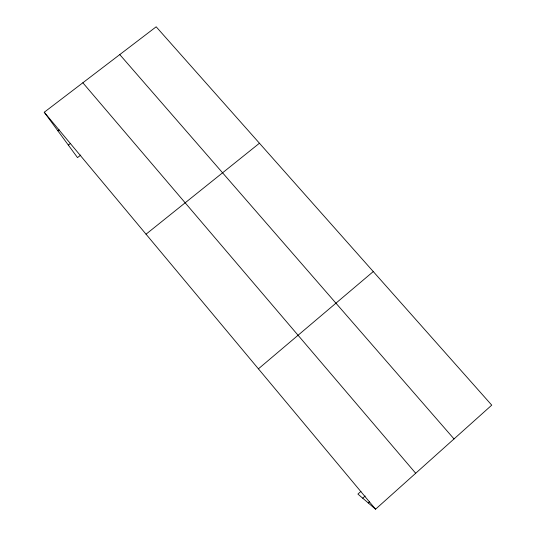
<?xml version="1.0" encoding="UTF-8"?>
<svg xmlns="http://www.w3.org/2000/svg" width="536" height="536" viewBox="0 0 536 536"><rect width="100%" height="100%" fill="white"/><g stroke="black" fill="none" stroke-linecap="round" stroke-linejoin="round"><path stroke-width="0.8" d="M360.936 491.385L357.907 494.071L375.562 509.2L491.747 405.149L156.177 26.8L44.254 112.238L77.512 157.604L80.789 155.058M362.725 498.199L365.183 496.008M368.259 502.935L369.472 501.857M258.412 368.835L373.27 271.571M146.04 234.199L259.444 143.233M68.333 145.082L70.317 143.548M57.888 130.838L59.188 129.839M119.776 54.592L454.019 438.937M82.852 82.779L415.695 473.261M44.254 112.238L375.562 509.2"/></g></svg>
